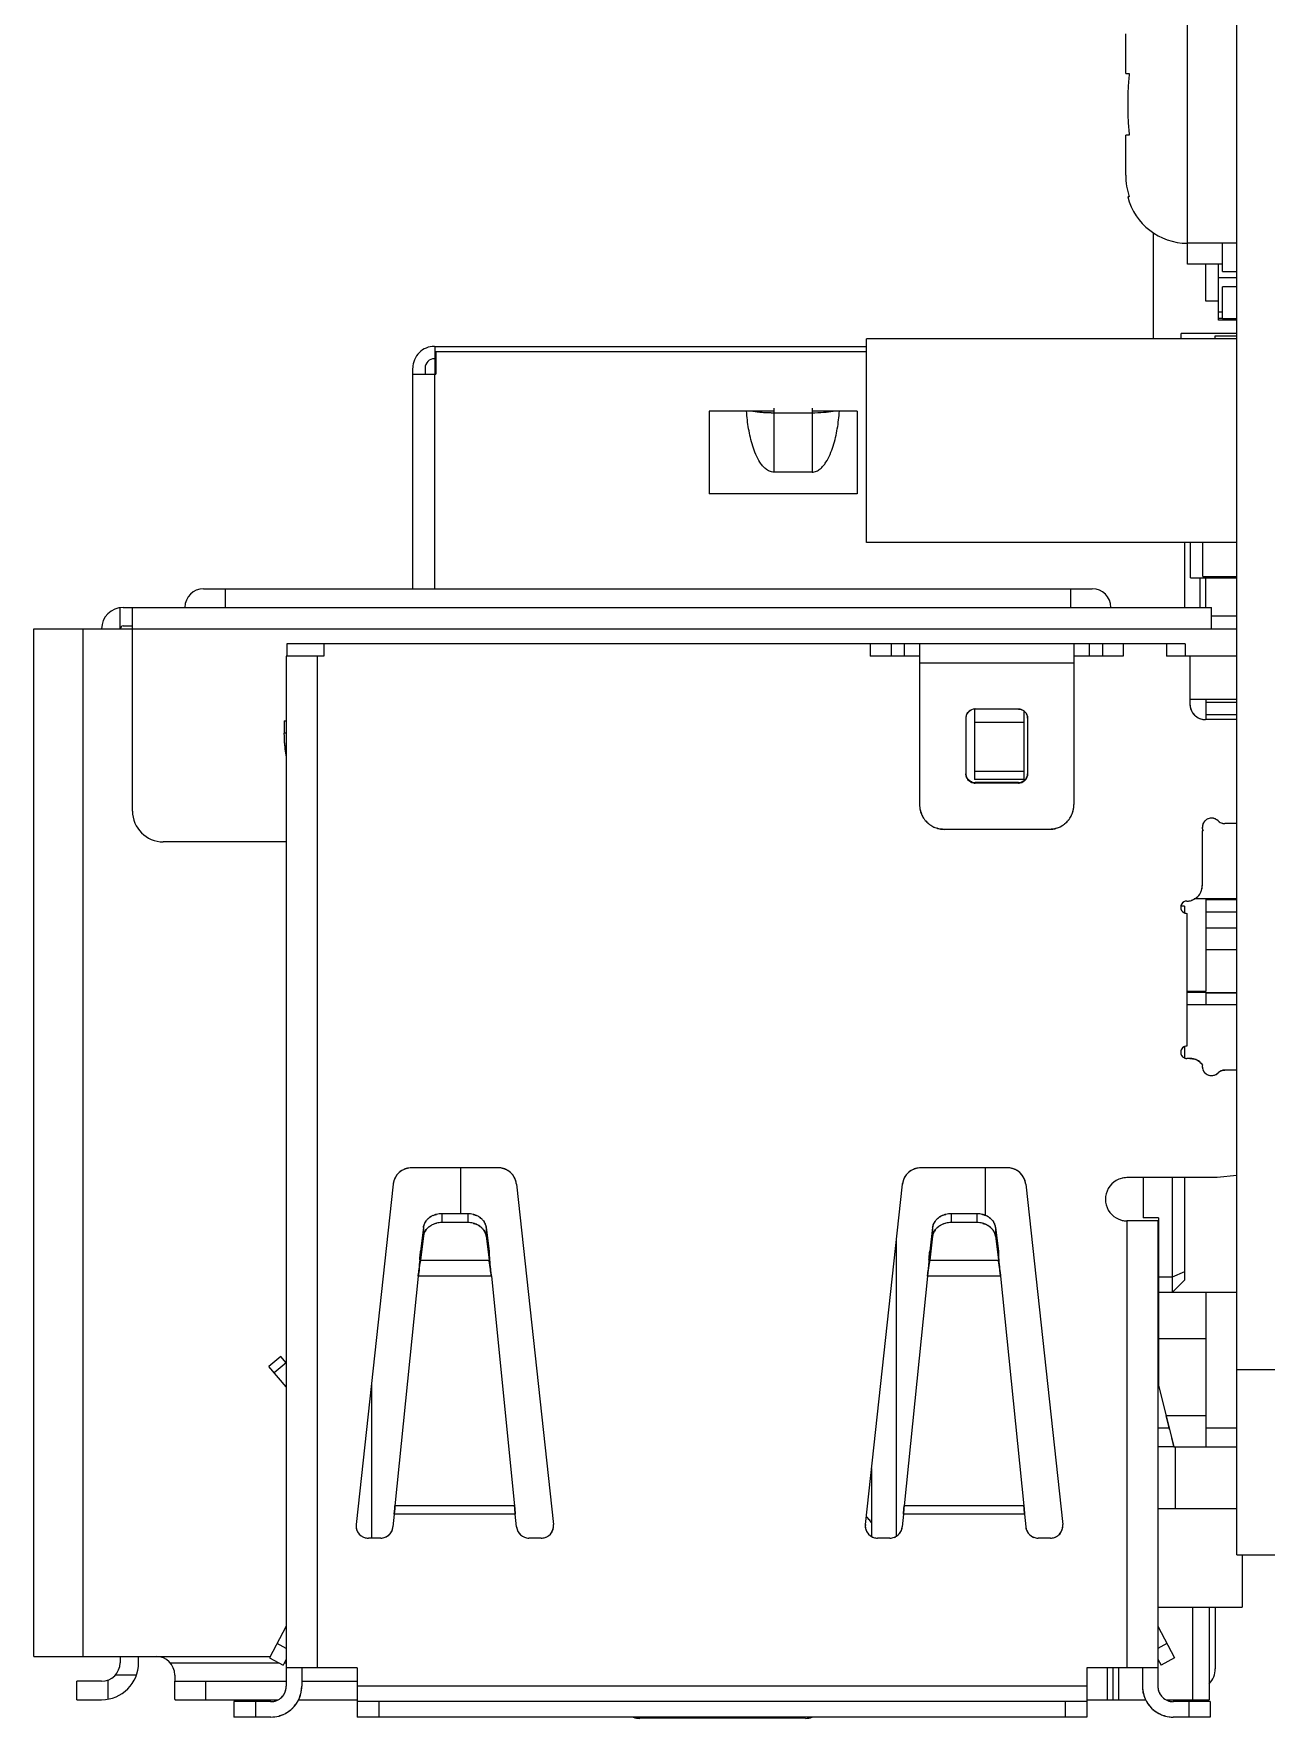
# Model space of a CAD drawing. Header units: millimetres. Extents: x 15 to 418, y 12 to 300.
# Drawn here: x 218.01 to 237.98, y 124.82 to 152.12 of the extents above; entities that cross this region are included whole.
import ezdxf

# ---------------------------------------------------------------- set-up
doc = ezdxf.new("R2010")
doc.units = ezdxf.units.MM
doc.header["$LTSCALE"] = 23.1
doc.layers.get('0').update_dxf_attribs({"linetype": 'CONTINUOUS'})

msp = doc.modelspace()

# ---------------------------------------------------------------- linework, layer by layer
at = {"color": 7, "linetype": 'Continuous'}
for p, q in [((237.5, 127.47), (237.5, 212.47)), ((236.7, 148.382), (236.7, 155.52)), ((235.7, 151.47), (235.7, 152.115)), ((235.7, 151.47), (235.757, 151.47)), ((235.757, 150.47), (235.7, 150.47)), ((235.7, 149.824), (235.7, 150.47)), ((235.757, 149.47), (235.732, 149.47)), ((236.15, 147.17), (236.15, 148.887)), ((237.5, 148.72), (236.7, 148.72)), ((237.27, 148.261), (237.27, 148.72)), ((237.27, 148.382), (236.7, 148.382)), ((237, 147.781), (237, 148.382)), ((237.2, 147.475), (237.2, 148.382)), ((237.27, 148.261), (237.5, 148.261)), ((237.2, 148.163), (237.5, 148.163)), ((237.5, 148.012), (237.27, 148.012)), ((237.27, 147.499), (237.27, 148.012)), ((237.2, 147.781), (237, 147.781)), ((237.27, 147.603), (237.2, 147.603)), ((237.27, 147.5), (237.2, 147.5)), ((237.5, 147.475), (237.2, 147.475)), ((237.27, 147.499), (237.5, 147.499)), ((237.5, 147.17), (231.5, 147.17)), ((231.5, 143.87), (231.5, 147.17)), ((237.5, 147.259), (236.6, 147.259)), ((236.6, 147.17), (236.6, 147.259)), ((237.15, 147.222), (237.5, 147.222)), ((237.15, 147.17), (237.15, 147.222)), ((237.5, 143.87), (231.5, 143.87)), ((236.75, 143.3), (236.75, 143.87)), ((236.95, 143.318), (236.95, 143.87)), ((236.95, 143.318), (237.5, 143.318)), ((236.75, 143.3), (237.5, 143.3)), ((237, 142.82), (237, 143.3)), ((237.088, 142.68), (237.5, 142.68)), ((236.66, 142.229), (222.11, 142.229)), ((222.11, 142.229), (222.11, 142.029)), ((222.71, 142.229), (222.71, 142.029)), ((231.562, 142.229), (231.562, 142.029)), ((231.9, 142.229), (231.9, 142.029)), ((232.11, 142.229), (232.11, 142.029)), ((232.36, 142.229), (232.36, 139.623)), ((234.86, 142.229), (234.86, 139.623)), ((235.11, 142.229), (235.11, 142.029)), ((235.321, 142.229), (235.321, 142.029)), ((235.658, 142.229), (235.658, 142.029)), ((236.36, 142.229), (236.36, 142.029)), ((236.66, 142.229), (236.66, 142.029)), ((222.71, 142.029), (222.1, 142.029)), ((222.1, 142.029), (222.1, 125.339)), ((222.6, 142.029), (222.6, 125.639)), ((232.36, 142.029), (231.562, 142.029)), ((235.658, 142.029), (234.86, 142.029)), ((237.5, 142.029), (236.36, 142.029)), ((236.74, 142.029), (236.74, 141.252)), ((234.86, 141.918), (232.36, 141.918)), ((233.25, 141.172), (233.25, 140.03)), ((233.96, 141.172), (233.26, 141.172)), ((234.05, 141.139), (234.05, 140.03)), ((237.5, 141.329), (236.74, 141.329)), ((237, 141.329), (237, 141.002)), ((237.5, 141.279), (237, 141.279)), ((222.064, 140.979), (222.1, 140.979)), ((222.064, 140.979), (222.064, 140.779)), ((233.11, 141.022), (233.11, 140.123)), ((233.25, 140.962), (234.05, 140.962)), ((234.11, 141.022), (234.11, 140.123)), ((237.5, 141.002), (236.99, 141.002)), ((237.5, 141.079), (237, 141.079)), ((222.1, 140.779), (222.064, 140.779)), ((234.05, 140.16), (233.25, 140.16)), ((234.05, 140.03), (233.25, 140.03)), ((233.96, 139.98), (233.26, 139.98)), ((233.26, 139.98), (233.26, 139.973)), ((233.96, 139.973), (233.26, 139.973)), ((233.96, 139.98), (233.96, 139.973)), ((234.46, 139.223), (232.76, 139.223)), ((237.5, 139.315), (237.303, 139.315)), ((236.952, 139.197), (236.94, 139.197)), ((236.94, 139.197), (236.94, 138.31)), ((236.65, 137.979), (236.594, 137.979)), ((236.65, 137.979), (236.65, 137.869)), ((236.69, 137.86), (236.69, 135.71)), ((237.5, 138.095), (236.811, 138.095)), ((237, 138.095), (237, 136.595)), ((237.5, 138.079), (237, 138.079)), ((237.5, 137.879), (237, 137.879)), ((237, 136.595), (236.69, 136.595)), ((237, 136.579), (236.69, 136.579)), ((237, 136.579), (237, 136.379)), ((237.5, 136.575), (237, 136.575)), ((237.5, 136.57), (237, 136.57)), ((237.5, 136.379), (236.69, 136.379)), ((236.65, 135.701), (236.65, 135.519)), ((236.74, 135.51), (236.69, 135.51)), ((237.5, 135.322), (237.304, 135.322)), ((225.532, 133.739), (224.129, 133.739)), ((224.92, 133.739), (224.92, 132.994)), ((233.782, 133.739), (232.379, 133.739)), ((233.42, 133.739), (233.42, 132.967)), ((237.18, 133.579), (235.72, 133.579)), ((235.98, 133.579), (235.98, 132.929)), ((236.45, 133.579), (236.45, 131.719)), ((236.65, 133.579), (236.65, 131.919)), ((237.5, 133.615), (237.18, 133.579)), ((223.83, 133.471), (223.231, 127.96)), ((225.83, 133.471), (226.429, 127.96)), ((232.08, 133.471), (231.481, 127.96)), ((234.08, 133.471), (234.679, 127.96)), ((225.04, 132.994), (224.62, 132.994)), ((224.62, 132.994), (224.62, 132.851)), ((225.04, 132.994), (225.04, 132.851)), ((233.29, 132.994), (232.87, 132.994)), ((232.87, 132.994), (232.87, 132.851)), ((233.29, 132.994), (233.29, 132.851)), ((224.322, 132.773), (224.275, 132.387)), ((224.322, 132.773), (224.322, 132.63)), ((225.04, 132.851), (224.62, 132.851)), ((225.339, 132.773), (225.386, 132.387)), ((225.339, 132.773), (225.339, 132.63)), ((232.572, 132.773), (232.525, 132.387)), ((232.572, 132.773), (232.572, 132.63)), ((233.29, 132.851), (232.87, 132.851)), ((233.589, 132.773), (233.636, 132.387)), ((233.589, 132.773), (233.589, 132.63)), ((236.22, 132.879), (235.72, 132.879)), ((235.72, 132.879), (235.72, 125.639)), ((236.23, 132.929), (235.98, 132.929)), ((236.22, 132.879), (236.22, 125.339)), ((236.23, 132.929), (236.23, 130.219)), ((224.322, 132.63), (224.275, 132.244)), ((225.339, 132.63), (225.386, 132.244)), ((231.98, 132.549), (231.98, 127.769)), ((232.572, 132.63), (232.525, 132.244)), ((233.589, 132.63), (233.636, 132.244)), ((224.262, 132.249), (224.262, 132.245)), ((224.275, 132.387), (224.275, 132.244)), ((224.275, 132.244), (225.386, 132.244)), ((225.386, 132.387), (225.386, 132.244)), ((225.398, 132.249), (225.398, 132.245)), ((232.512, 132.249), (232.512, 132.245)), ((232.525, 132.387), (232.525, 132.244)), ((232.525, 132.244), (233.636, 132.244)), ((233.636, 132.387), (233.636, 132.244)), ((233.648, 132.249), (233.648, 132.245)), ((224.237, 131.982), (223.861, 128.259)), ((224.246, 132.043), (224.237, 131.982)), ((225.423, 131.982), (224.237, 131.982)), ((224.246, 132.043), (224.25, 132.074)), ((225.411, 132.073), (225.415, 132.043)), ((225.423, 131.982), (225.415, 132.043)), ((225.423, 131.982), (225.799, 128.259)), ((232.487, 131.982), (232.111, 128.259)), ((232.496, 132.043), (232.487, 131.982)), ((233.673, 131.982), (232.487, 131.982)), ((232.496, 132.043), (232.5, 132.074)), ((233.661, 132.073), (233.665, 132.043)), ((233.673, 131.982), (233.665, 132.043)), ((233.673, 131.982), (234.049, 128.259)), ((236.45, 131.969), (236.23, 131.969)), ((236.65, 132.051), (236.45, 131.969)), ((236.65, 131.919), (236.45, 131.719)), ((237.5, 131.719), (236.23, 131.719)), ((237, 131.719), (237, 129.219)), ((237, 130.969), (236.23, 130.969)), ((222.011, 130.682), (221.82, 130.521)), ((222.1, 130.187), (221.82, 130.521)), ((222.096, 130.58), (221.905, 130.419)), ((222.096, 130.58), (222.011, 130.682)), ((223.48, 130.249), (223.48, 127.739)), ((236.23, 130.219), (236.48, 129.219)), ((237.5, 130.47), (239.1, 130.47)), ((237, 129.719), (236.355, 129.719)), ((236.466, 129.274), (236.444, 129.362)), ((236.48, 129.219), (237, 129.219)), ((231.58, 128.869), (231.58, 127.769)), ((223.85, 128.129), (223.829, 127.919)), ((223.85, 128.129), (223.857, 128.216)), ((223.857, 128.216), (223.85, 128.129)), ((225.81, 128.129), (223.85, 128.129)), ((223.857, 128.216), (223.861, 128.259)), ((223.861, 128.259), (223.857, 128.216)), ((225.799, 128.259), (223.861, 128.259)), ((225.799, 128.259), (225.803, 128.216)), ((225.803, 128.216), (225.799, 128.259)), ((225.803, 128.216), (225.81, 128.129)), ((225.81, 128.129), (225.803, 128.216)), ((225.831, 127.919), (225.81, 128.129)), ((232.1, 128.129), (232.079, 127.919)), ((232.1, 128.129), (232.107, 128.216)), ((232.107, 128.216), (232.1, 128.129)), ((234.06, 128.129), (232.1, 128.129)), ((232.107, 128.216), (232.111, 128.259)), ((232.111, 128.259), (232.107, 128.216)), ((234.049, 128.259), (232.111, 128.259)), ((234.049, 128.259), (234.053, 128.216)), ((234.053, 128.216), (234.049, 128.259)), ((234.053, 128.216), (234.06, 128.129)), ((234.06, 128.129), (234.053, 128.216)), ((234.06, 128.129), (234.081, 127.919)), ((223.63, 127.739), (223.43, 127.739)), ((226.23, 127.739), (226.03, 127.739)), ((231.88, 127.739), (231.68, 127.739)), ((234.48, 127.739), (234.28, 127.739)), ((237.5, 127.47), (239.1, 127.47)), ((222.1, 126.309), (221.828, 125.797)), ((236.22, 126.309), (236.492, 125.797)), ((222.1, 125.952), (221.952, 126.031)), ((236.368, 126.031), (236.22, 125.952)), ((221.828, 125.797), (222.049, 125.68)), ((222.1, 125.777), (222.049, 125.68)), ((223.25, 125.639), (222.1, 125.639)), ((222.35, 125.639), (222.35, 125.339)), ((223.25, 125.639), (223.25, 124.839)), ((236.22, 125.639), (235.07, 125.639)), ((235.07, 125.639), (235.07, 124.839)), ((235.97, 125.639), (235.97, 125.339)), ((236.22, 125.777), (236.272, 125.68)), ((236.492, 125.797), (236.272, 125.68)), ((235.07, 125.339), (223.25, 125.339)), ((221.85, 125.089), (221.25, 125.089)), ((221.25, 125.089), (221.25, 124.839)), ((221.6, 125.089), (221.6, 124.839)), ((235.07, 125.089), (223.25, 125.089)), ((223.6, 125.089), (223.6, 124.839)), ((234.72, 125.089), (234.72, 124.839)), ((237.07, 125.089), (236.47, 125.089)), ((236.72, 125.089), (236.72, 124.839)), ((237.07, 125.089), (237.07, 124.839)), ((221.85, 124.839), (221.25, 124.839)), ((235.07, 124.839), (223.25, 124.839)), ((230.51, 124.819), (227.83, 124.819)), ((237.07, 124.839), (236.47, 124.839))]:
    msp.add_line(p, q, dxfattribs=at)
at = {"color": 6, "linetype": 'Continuous'}
for p, q in [((224.5, 147.048), (231.5, 147.048)), ((224.509, 147.048), (224.509, 146.6)), ((231.5, 146.96), (224.522, 146.96)), ((224.522, 146.96), (224.522, 146.6)), ((224.15, 143.12), (224.15, 146.698)), ((224.15, 146.6), (224.522, 146.6)), ((224.35, 146.698), (224.35, 146.6)), ((224.509, 146.848), (224.5, 146.848)), ((224.5, 146.6), (224.5, 143.12)), ((224.522, 146.698), (224.509, 146.698)), ((229.999, 146.048), (229.999, 145.01)), ((230.619, 146.048), (230.619, 145.01)), ((229.999, 146), (228.95, 146)), ((228.95, 146), (228.95, 144.66)), ((229.999, 145.974), (230.619, 145.974)), ((231.35, 146), (230.619, 146)), ((231.35, 146), (231.35, 144.66)), ((230.619, 145.01), (229.999, 145.01)), ((231.35, 144.66), (228.95, 144.66)), ((236.65, 143.87), (236.65, 142.82)), ((220.758, 143.12), (235.158, 143.12)), ((221.108, 143.12), (221.108, 142.82)), ((234.808, 142.82), (234.808, 143.12)), ((236.9, 143.3), (236.9, 142.82)), ((219.408, 142.47), (219.408, 142.816)), ((219.458, 142.82), (237.088, 142.82)), ((219.608, 139.52), (219.608, 142.82)), ((237.088, 142.47), (237.088, 142.82)), ((219.458, 142.52), (219.608, 142.52)), ((218.008, 142.47), (237.5, 142.47)), ((218.008, 125.82), (218.008, 142.47)), ((218.808, 125.82), (218.808, 142.47)), ((222.1, 139.02), (220.108, 139.02)), ((237.5, 137.62), (237, 137.62)), ((237.5, 137.27), (237, 137.27)), ((236.405, 129.52), (236.22, 129.52)), ((237.5, 129.52), (237, 129.52)), ((236.48, 129.22), (236.22, 129.22)), ((236.5, 129.22), (236.5, 128.22)), ((237, 129.22), (237.5, 129.22)), ((236.22, 128.22), (237.5, 128.22)), ((237.588, 127.47), (237.588, 126.62)), ((236.22, 126.62), (237.588, 126.62)), ((236.785, 125.12), (236.785, 126.62)), ((237.05, 126.62), (237.05, 125.12)), ((237.15, 126.62), (237.15, 125.62)), ((218.008, 125.82), (221.84, 125.82)), ((219.408, 125.82), (219.408, 125.72)), ((219.708, 125.72), (219.708, 125.82)), ((220.217, 125.72), (221.973, 125.72)), ((222.07, 125.72), (222.1, 125.72)), ((235.399, 125.639), (235.399, 125.12)), ((235.497, 125.12), (235.497, 125.639)), ((235.583, 125.639), (235.583, 125.12)), ((219.108, 125.42), (218.708, 125.42)), ((218.708, 125.12), (218.708, 125.42)), ((219.208, 125.437), (219.208, 125.128)), ((219.674, 125.52), (219.332, 125.52)), ((220.293, 125.52), (220.293, 125.437)), ((220.293, 125.128), (220.293, 125.42)), ((220.303, 125.42), (222.1, 125.42)), ((220.793, 125.42), (220.793, 125.12)), ((222.35, 125.42), (223.25, 125.42)), ((218.708, 125.12), (219.108, 125.12)), ((220.303, 125.12), (221.965, 125.12)), ((222.296, 125.12), (223.25, 125.12)), ((235.07, 125.12), (236.024, 125.12)), ((236.356, 125.12), (237.05, 125.12))]:
    msp.add_line(p, q, dxfattribs=at)
at = {"color": 7, "linetype": 'Continuous'}
for centre, radius, start, end in [((236.7, 149.72), 1, 194.4775, 270), ((233.26, 141.023), 0.149, 135.0124, 137.4343), ((233.261, 141.02), 0.152, 93.9509, 112.2241), ((233.26, 141.023), 0.15, 90.0671, 93.9444), ((233.26, 141.024), 0.148, 89.997, 93.916), ((233.96, 141.022), 0.15, 47.4721, 67.6742), ((233.961, 141.023), 0.149, 45.0473, 47.4691), ((236.992, 141.252), 0.252, 180.079, 197.6643), ((236.99, 141.252), 0.25, 179.993, 270.007), ((236.989, 141.252), 0.249, 197.7311, 205.1114), ((236.991, 141.252), 0.25, 205.1095, 211.0719), ((233.262, 141.022), 0.152, 157.7905, 177.3123), ((233.258, 141.022), 0.148, 177.3451, 179.9667), ((233.257, 141.022), 0.147, 177.3732, 180.007), ((233.961, 141.022), 0.149, 0.0639, 2.674), ((233.963, 141.022), 0.147, 359.993, 2.6268), ((236.99, 141.252), 0.249, 211.0723, 215.9222), ((236.991, 141.252), 0.251, 215.9437, 234.0568), ((236.99, 141.252), 0.25, 234.0806, 240.0582), ((236.99, 141.252), 0.25, 240.0571, 244.8913), ((236.99, 141.251), 0.249, 244.8891, 252.2634), ((236.99, 141.254), 0.252, 252.3228, 269.9344), ((224.08, 140.779), 2.017, 179.9996, 190.5557), ((224.078, 140.778), 2.015, 179.9951, 189.6092), ((224.08, 140.779), 2.016, 189.6074, 190.5465), ((233.26, 140.129), 0.149, 222.5652, 224.9876), ((233.26, 140.122), 0.149, 225.0473, 227.4696), ((233.961, 140.129), 0.149, 312.5304, 314.9527), ((233.961, 140.122), 0.149, 312.7276, 317.4348), ((232.762, 139.623), 0.402, 180.0442, 193.5518), ((232.754, 139.622), 0.394, 179.8823, 192.3161), ((232.758, 139.623), 0.398, 192.2969, 196.656), ((232.761, 139.623), 0.401, 193.5509, 194.7737), ((232.759, 139.623), 0.399, 194.7732, 196.5671), ((232.76, 139.624), 0.4, 196.6616, 202.1846), ((232.758, 139.622), 0.397, 196.572, 202.1362), ((234.46, 139.624), 0.4, 337.7985, 343.3288), ((234.463, 139.622), 0.397, 337.847, 343.4169), ((234.461, 139.623), 0.399, 343.4218, 345.2278), ((234.463, 139.623), 0.397, 343.3347, 347.6677), ((234.459, 139.623), 0.401, 345.2273, 346.4491), ((234.458, 139.623), 0.402, 346.4482, 359.9558), ((234.466, 139.622), 0.395, 347.6503, 0.1111), ((232.762, 139.625), 0.403, 202.1952, 213.3284), ((232.759, 139.623), 0.399, 202.1361, 204.4546), ((232.76, 139.623), 0.4, 204.4545, 206.4496), ((232.76, 139.623), 0.4, 206.4499, 210.6796), ((232.76, 139.623), 0.399, 210.6802, 213.3502), ((232.762, 139.624), 0.402, 213.3417, 219.6536), ((232.759, 139.622), 0.399, 213.3563, 219.7179), ((232.761, 139.624), 0.401, 219.7193, 223.3004), ((232.759, 139.622), 0.398, 219.671, 230.3493), ((232.762, 139.625), 0.402, 223.2999, 226.4755), ((232.761, 139.624), 0.402, 226.4749, 230.3001), ((232.761, 139.625), 0.402, 230.366, 236.6692), ((232.759, 139.622), 0.399, 230.3017, 236.6548), ((232.762, 139.626), 0.403, 236.6827, 247.8129), ((232.76, 139.623), 0.4, 236.6609, 239.457), ((232.76, 139.623), 0.4, 239.4568, 247.87), ((232.761, 139.624), 0.401, 247.823, 253.3481), ((232.759, 139.621), 0.398, 247.8715, 253.4361), ((232.76, 139.623), 0.4, 253.4409, 255.2434), ((232.76, 139.626), 0.402, 255.2447, 258.5672), ((232.76, 139.625), 0.402, 258.5568, 269.9661), ((234.46, 139.625), 0.401, 270.0311, 280.8595), ((234.46, 139.626), 0.403, 280.8475, 284.7161), ((234.461, 139.623), 0.4, 284.7179, 286.548), ((234.46, 139.624), 0.401, 286.6424, 292.1601), ((234.461, 139.621), 0.398, 286.5529, 292.1117), ((234.459, 139.626), 0.403, 292.1702, 303.2958), ((234.46, 139.623), 0.4, 292.1132, 296.5525), ((234.46, 139.624), 0.401, 296.552, 300.5101), ((234.46, 139.623), 0.4, 300.5099, 303.318), ((234.459, 139.625), 0.402, 303.3094, 309.6191), ((234.461, 139.622), 0.399, 303.3241, 309.6834), ((234.462, 139.622), 0.398, 309.636, 320.3144), ((234.459, 139.624), 0.402, 309.6852, 313.5122), ((234.459, 139.625), 0.402, 313.5116, 316.6855), ((234.459, 139.624), 0.401, 316.685, 320.2659), ((234.459, 139.624), 0.402, 320.3315, 326.637), ((234.461, 139.622), 0.399, 320.2672, 326.6225), ((234.458, 139.625), 0.403, 326.6501, 337.7879), ((234.461, 139.623), 0.399, 326.6287, 329.3044), ((234.46, 139.623), 0.4, 329.3049, 335.3309), ((234.461, 139.623), 0.399, 335.3307, 337.8471), ((237.09, 139.255), 0.149, 171.2277, 180.7275), ((237.091, 139.255), 0.151, 180.7869, 190.5342), ((237.09, 139.255), 0.15, 44.3941, 202.8533), ((237.091, 139.255), 0.151, 166.2941, 171.2336), ((237.092, 139.255), 0.151, 190.504, 202.7353), ((237.09, 139.255), 0.15, 157.8323, 166.2979), ((237.091, 139.255), 0.151, 146.7388, 157.7842), ((237.091, 139.255), 0.151, 138.067, 146.7476), ((237.089, 139.256), 0.149, 135.0085, 138.0539), ((237.091, 139.253), 0.152, 99.6773, 112.0176), ((237.091, 139.253), 0.153, 90.4505, 99.711), ((237.09, 139.254), 0.151, 81.9256, 90.0328), ((237.09, 139.254), 0.152, 74.8025, 81.9376), ((237.09, 139.254), 0.151, 65.0653, 74.7858), ((237.09, 139.255), 0.15, 59.4361, 65.0664), ((237.092, 139.257), 0.147, 44.6103, 51.685), ((237.303, 139.463), 0.147, 224.0804, 228.6726), ((237.304, 139.465), 0.15, 224.3941, 270.0329), ((237.304, 139.465), 0.149, 228.6678, 231.6892), ((237.305, 139.465), 0.15, 231.6905, 262.2646), ((237.304, 139.464), 0.149, 262.2543, 269.4574), ((236.69, 138.31), 0.25, 269.993, 0.007), ((236.69, 138.311), 0.251, 305.9432, 324.0563), ((236.691, 138.31), 0.249, 324.0778, 328.9277), ((236.69, 138.31), 0.25, 328.9281, 334.8905), ((236.691, 138.31), 0.249, 334.8886, 342.2689), ((236.688, 138.311), 0.252, 342.3357, 359.921), ((236.69, 137.96), 0.1, 89.9989, 270.0011), ((236.691, 137.96), 0.101, 163.7421, 179.9699), ((236.691, 137.96), 0.1, 188.5553, 202.65), ((236.69, 137.96), 0.0995, 157.3713, 163.7275), ((236.69, 137.96), 0.0993, 202.7072, 207.4415), ((236.691, 137.961), 0.101, 207.4762, 225.2039), ((236.69, 137.96), 0.0997, 128.4668, 134.7864), ((236.69, 137.96), 0.1, 111.9285, 128.4562), ((236.69, 138.312), 0.252, 270.0656, 287.6772), ((236.69, 138.31), 0.249, 287.7366, 295.1109), ((236.69, 138.311), 0.25, 295.1086, 299.9429), ((236.69, 138.31), 0.25, 299.9418, 305.9194), ((236.69, 135.61), 0.1, 89.9989, 270.0011), ((236.69, 135.61), 0.0997, 128.4668, 134.7864), ((236.69, 135.61), 0.1, 111.9285, 128.4562), ((236.691, 135.61), 0.101, 163.7421, 179.9699), ((236.691, 135.61), 0.1, 188.5553, 202.65), ((236.69, 135.61), 0.0995, 157.3713, 163.7275), ((236.69, 135.61), 0.0993, 202.7072, 207.4415), ((236.691, 135.611), 0.101, 207.4762, 225.2039), ((236.74, 135.26), 0.25, 36.0122, 90.0186), ((236.74, 135.26), 0.25, 63.0371, 72.1714), ((236.74, 135.259), 0.251, 38.5473, 63.0355), ((236.745, 135.264), 0.244, 35.9189, 38.4954), ((237.09, 135.382), 0.15, 170.1972, 315.2439), ((237.084, 135.382), 0.144, 169.8081, 176.3434), ((237.088, 135.381), 0.148, 176.3517, 189.6048), ((237.089, 135.382), 0.148, 189.645, 197.7928), ((237.091, 135.382), 0.151, 201.984, 209.8525), ((237.091, 135.383), 0.151, 209.8762, 219.8203), ((237.09, 135.382), 0.15, 219.8112, 230.0108), ((237.089, 135.38), 0.148, 230.0425, 231.7355), ((237.09, 135.381), 0.149, 242.4011, 250.3474), ((237.09, 135.381), 0.149, 269.9003, 284.9708), ((237.09, 135.381), 0.149, 284.9822, 315.43), ((237.304, 135.172), 0.15, 89.9667, 135.9396), ((237.306, 135.169), 0.153, 120.5907, 135.5754), ((237.305, 135.171), 0.151, 116.0208, 120.5501), ((237.305, 135.171), 0.151, 105.1376, 116.0212), ((224.129, 133.439), 0.3, 89.9951, 173.8015), ((224.13, 133.438), 0.302, 157.2983, 173.7445), ((224.128, 133.439), 0.299, 150.3801, 157.2514), ((224.129, 133.438), 0.301, 145.8282, 150.3818), ((224.128, 133.439), 0.299, 140.3431, 145.829), ((224.129, 133.438), 0.301, 123.4729, 140.3241), ((224.128, 133.439), 0.299, 119.006, 123.4557), ((224.129, 133.438), 0.3, 113.4155, 119.0055), ((224.128, 133.439), 0.299, 106.5408, 113.4169), ((224.129, 133.436), 0.302, 90.0625, 106.4881), ((225.531, 133.437), 0.302, 73.5017, 89.948), ((225.532, 133.439), 0.3, 6.1985, 90.0049), ((225.532, 133.439), 0.299, 66.5835, 73.4549), ((225.532, 133.438), 0.301, 62.0317, 66.5852), ((225.532, 133.439), 0.299, 56.5466, 62.0325), ((225.531, 133.438), 0.301, 39.6763, 56.5276), ((225.532, 133.439), 0.299, 35.2094, 39.6591), ((225.531, 133.438), 0.3, 29.6189, 35.209), ((225.533, 133.439), 0.299, 22.7443, 29.6204), ((225.53, 133.438), 0.302, 6.266, 22.6915), ((232.379, 133.439), 0.3, 89.9951, 173.8015), ((232.38, 133.438), 0.302, 157.2983, 173.7445), ((232.378, 133.439), 0.299, 150.3801, 157.2514), ((232.379, 133.438), 0.301, 145.8282, 150.3818), ((232.378, 133.439), 0.299, 140.3431, 145.829), ((232.379, 133.438), 0.301, 123.4729, 140.3241), ((232.378, 133.439), 0.299, 119.006, 123.4557), ((232.379, 133.438), 0.3, 113.4155, 119.0055), ((232.378, 133.439), 0.299, 106.5408, 113.4169), ((232.379, 133.436), 0.302, 90.0625, 106.4881), ((233.781, 133.437), 0.302, 73.5017, 89.948), ((233.782, 133.439), 0.3, 6.1985, 90.0049), ((233.782, 133.439), 0.299, 66.5835, 73.4549), ((233.782, 133.438), 0.301, 62.0317, 66.5852), ((233.782, 133.439), 0.299, 56.5466, 62.0325), ((233.781, 133.438), 0.301, 39.6763, 56.5276), ((233.782, 133.439), 0.299, 35.2094, 39.6591), ((233.781, 133.438), 0.3, 29.6189, 35.209), ((233.783, 133.439), 0.299, 22.7443, 29.6204), ((233.78, 133.438), 0.302, 6.266, 22.6915), ((235.72, 133.229), 0.35, 89.999, 270.001), ((235.721, 133.226), 0.353, 90.0635, 107.5911), ((224.606, 132.675), 0.317, 114.5469, 118.6544), ((224.62, 132.631), 0.363, 89.9929, 103.7939), ((224.62, 132.631), 0.363, 89.9804, 103.8008), ((225.04, 132.631), 0.363, 76.2112, 90.0195), ((225.046, 132.656), 0.338, 66.3536, 76.2115), ((225.054, 132.673), 0.319, 61.3725, 66.3466), ((232.856, 132.675), 0.317, 114.5469, 118.6544), ((232.87, 132.631), 0.363, 89.9929, 103.7939), ((232.87, 132.631), 0.363, 89.9804, 103.8008), ((233.29, 132.631), 0.363, 76.2112, 90.0195), ((233.296, 132.656), 0.338, 66.3536, 76.2115), ((233.304, 132.673), 0.319, 61.3725, 66.3466), ((224.564, 132.584), 0.249, 139.6358, 141.7936), ((224.569, 132.723), 0.256, 134.9091, 140.6703), ((224.57, 132.579), 0.257, 134.8944, 139.622), ((224.606, 132.53), 0.319, 113.6534, 118.6275), ((224.614, 132.512), 0.338, 103.7885, 113.6464), ((224.62, 132.488), 0.363, 89.9805, 103.7888), ((225.04, 132.488), 0.363, 76.2061, 90.0071), ((225.04, 132.488), 0.363, 76.1992, 90.0196), ((225.055, 132.531), 0.317, 61.3456, 65.4531), ((225.091, 132.723), 0.257, 40.378, 45.1056), ((225.092, 132.58), 0.256, 39.3326, 45.0909), ((225.098, 132.585), 0.248, 38.2039, 39.3043), ((232.814, 132.584), 0.249, 139.6358, 141.7936), ((232.819, 132.723), 0.256, 134.9091, 140.6703), ((232.82, 132.579), 0.257, 134.8944, 139.622), ((232.856, 132.53), 0.319, 113.6534, 118.6275), ((232.864, 132.512), 0.338, 103.7885, 113.6464), ((232.87, 132.488), 0.363, 89.9805, 103.7888), ((233.29, 132.488), 0.363, 76.2061, 90.0071), ((233.29, 132.488), 0.363, 76.1992, 90.0196), ((233.305, 132.531), 0.317, 61.3456, 65.4531), ((233.341, 132.723), 0.257, 40.378, 45.1056), ((233.342, 132.58), 0.256, 39.3326, 45.0909), ((233.348, 132.585), 0.248, 38.2039, 39.3043), ((235.72, 133.23), 0.352, 252.3916, 269.9552), ((262.007, 129.117), 37.875, 175.2622, 175.4902), ((253.934, 129.77), 29.775, 175.2315, 175.5207), ((234.88, 131.372), 10.654, 174.5304, 175.2791), ((226.951, 131.802), 2.712, 170.6275, 170.8432), ((226.938, 131.804), 2.7, 170.634, 170.8507), ((214.908, 131.383), 10.526, 4.7173, 5.4738), ((222.576, 131.78), 2.848, 8.9965, 9.3678), ((222.585, 131.782), 2.839, 8.9886, 9.3612), ((187.964, 129.142), 37.563, 4.5096, 4.7386), ((270.257, 129.117), 37.875, 175.2622, 175.4902), ((262.184, 129.77), 29.775, 175.2315, 175.5207), ((243.13, 131.372), 10.654, 174.5304, 175.2791), ((235.201, 131.802), 2.712, 170.6275, 170.8432), ((235.188, 131.804), 2.7, 170.634, 170.8507), ((223.158, 131.383), 10.526, 4.7173, 5.4738), ((230.826, 131.78), 2.848, 8.9965, 9.3678), ((230.835, 131.782), 2.839, 8.9886, 9.3612), ((196.214, 129.142), 37.563, 4.5096, 4.7386), ((195.451, 135.925), 29.055, 352.2012, 352.3221), ((254.205, 135.924), 29.051, 187.6779, 187.7988), ((203.701, 135.925), 29.055, 352.2012, 352.3221), ((262.455, 135.924), 29.051, 187.6779, 187.7988), ((231.167, 127.705), 0.503, 34.6688, 49.2063), ((231.169, 127.707), 0.5, 39.7346, 49.2311), ((231.164, 127.703), 0.506, 37.6679, 39.7468), ((223.432, 127.939), 0.202, 173.8949, 192.6277), ((223.43, 127.938), 0.2, 173.7865, 270.0101), ((223.429, 127.938), 0.199, 192.7112, 200.5947), ((223.431, 127.939), 0.2, 200.5922, 206.8791), ((223.43, 127.938), 0.199, 206.8794, 212.1831), ((223.431, 127.939), 0.201, 212.2096, 231.5875), ((223.43, 127.938), 0.2, 231.6169, 238.137), ((223.43, 127.939), 0.2, 238.1355, 243.2054), ((223.43, 127.938), 0.199, 243.2025, 251.0785), ((223.43, 127.94), 0.202, 251.1527, 269.9184), ((223.63, 127.938), 0.2, 269.9835, 354.3338), ((223.631, 127.938), 0.199, 311.3106, 314.6334), ((223.63, 127.938), 0.2, 333.6884, 341.8297), ((223.629, 127.939), 0.201, 341.8074, 354.2498), ((226.031, 127.939), 0.2, 185.3571, 192.0267), ((226.03, 127.938), 0.2, 185.6704, 270.0165), ((226.033, 127.939), 0.202, 192.0168, 200.2969), ((226.03, 127.938), 0.199, 200.294, 206.1587), ((226.03, 127.939), 0.2, 206.2245, 223.4402), ((226.03, 127.938), 0.199, 224.7383, 227.7257), ((226.03, 127.939), 0.2, 234.8277, 249.1771), ((226.23, 127.938), 0.2, 269.9907, 6.2128), ((226.23, 127.941), 0.202, 270.0983, 288.8312), ((226.23, 127.938), 0.199, 288.9146, 296.7981), ((226.23, 127.939), 0.2, 296.7956, 303.0528), ((226.23, 127.938), 0.199, 303.0529, 308.3865), ((226.23, 127.939), 0.201, 308.4131, 327.7909), ((226.231, 127.938), 0.2, 327.8204, 334.3632), ((226.23, 127.939), 0.2, 334.3617, 339.4088), ((226.231, 127.938), 0.199, 339.4059, 347.2819), ((226.228, 127.939), 0.202, 347.3562, 6.1218), ((231.682, 127.939), 0.202, 173.8949, 192.6277), ((231.68, 127.938), 0.2, 173.7865, 270.0101), ((231.679, 127.938), 0.199, 192.7112, 200.5947), ((231.681, 127.939), 0.2, 200.5922, 206.8791), ((231.68, 127.938), 0.199, 206.8794, 212.1831), ((231.681, 127.939), 0.201, 212.2096, 231.5875), ((231.68, 127.938), 0.2, 231.6169, 238.137), ((231.165, 127.704), 0.505, 34.6726, 37.6687), ((231.68, 127.939), 0.2, 238.1355, 243.2054), ((231.68, 127.938), 0.199, 243.2025, 251.0785), ((231.68, 127.94), 0.202, 251.1527, 269.9184), ((231.88, 127.938), 0.2, 269.9835, 354.4631), ((231.881, 127.937), 0.199, 290.7589, 298.2811), ((231.879, 127.94), 0.201, 298.2934, 325.6662), ((231.881, 127.938), 0.199, 325.6741, 333.6837), ((234.28, 127.938), 0.2, 185.5369, 270.0165), ((234.279, 127.938), 0.199, 206.3085, 214.3231), ((234.281, 127.939), 0.201, 214.3311, 241.7095), ((234.28, 127.937), 0.199, 241.7212, 249.2386), ((234.48, 127.938), 0.2, 269.9907, 6.2128), ((234.48, 127.941), 0.202, 270.0983, 288.8312), ((234.48, 127.938), 0.199, 288.9146, 296.7981), ((234.48, 127.939), 0.2, 296.7956, 303.0528), ((234.48, 127.938), 0.199, 303.0529, 308.3865), ((234.48, 127.939), 0.201, 308.4131, 327.7909), ((234.481, 127.938), 0.2, 327.8204, 334.3632), ((234.48, 127.939), 0.2, 334.3617, 339.4088), ((234.481, 127.938), 0.199, 339.4059, 347.2819), ((234.478, 127.939), 0.202, 347.3562, 6.1218), ((221.85, 125.338), 0.5, 269.9975, 0.0025), ((221.85, 125.338), 0.25, 269.993, 0.007), ((221.848, 125.339), 0.252, 342.1679, 359.9339), ((221.848, 125.339), 0.503, 345.0972, 359.9607), ((236.472, 125.339), 0.502, 180.0325, 194.8995), ((236.47, 125.338), 0.5, 179.9975, 270.0002), ((236.472, 125.339), 0.252, 180.0793, 197.8368), ((236.47, 125.338), 0.25, 179.993, 270.0047), ((221.85, 125.341), 0.252, 270.0793, 287.837), ((221.85, 125.339), 0.25, 287.9294, 301.0266), ((221.851, 125.338), 0.249, 301.0336, 306.0013), ((221.849, 125.34), 0.252, 306.0606, 323.9664), ((221.851, 125.338), 0.25, 324.0284, 330.0315), ((221.85, 125.339), 0.25, 330.0347, 342.0891), ((221.848, 125.34), 0.502, 315.0294, 329.9792), ((221.85, 125.338), 0.5, 330.0124, 335.2978), ((221.85, 125.339), 0.5, 335.2987, 345.0518), ((236.471, 125.339), 0.5, 194.9391, 204.1701), ((236.472, 125.34), 0.502, 210.0007, 223.4501), ((236.471, 125.339), 0.25, 197.9292, 211.0518), ((236.47, 125.338), 0.249, 211.0589, 216.0009), ((236.472, 125.34), 0.252, 216.0602, 233.9657), ((236.47, 125.338), 0.25, 234.0277, 240.0426), ((236.47, 125.339), 0.25, 240.0457, 252.0882), ((236.47, 125.34), 0.252, 252.167, 269.9339), ((221.85, 125.341), 0.502, 270.0325, 284.8997), ((221.85, 125.339), 0.5, 284.9393, 294.1555), ((221.849, 125.34), 0.502, 300.0008, 313.3455), ((221.852, 125.337), 0.498, 313.3662, 314.9939), ((227.831, 125.172), 0.353, 252.1723, 269.9207), ((227.83, 125.168), 0.35, 252.0961, 270.0044), ((230.51, 125.171), 0.353, 270.066, 287.8228), ((230.51, 125.168), 0.35, 269.9956, 287.8858), ((236.468, 125.337), 0.498, 223.4716, 224.9934), ((236.472, 125.34), 0.502, 225.0288, 239.9785), ((236.47, 125.338), 0.5, 240.0116, 245.3139), ((236.47, 125.339), 0.5, 245.3147, 255.0509), ((236.471, 125.341), 0.503, 255.0963, 269.9607)]:
    msp.add_arc(centre, radius, start, end, dxfattribs=at)
at = {"color": 6, "linetype": 'Continuous'}
for centre, radius, start, end in [((224.5, 146.699), 0.35, 89.9714, 180.0286), ((224.5, 146.699), 0.15, 89.9407, 180.0593), ((220.758, 142.82), 0.3, 90, 180), ((235.158, 142.82), 0.3, 0, 90), ((219.458, 142.47), 0.35, 90, 180), ((219.458, 142.47), 0.05, 90, 180), ((220.108, 139.52), 0.5, 180, 270), ((219.108, 125.72), 0.6, 270, 360), ((219.108, 125.72), 0.3, 270, 360), ((219.993, 125.52), 0.3, 0, 90), ((236.8, 125.62), 0.35, 316.2278, 0.0514)]:
    msp.add_arc(centre, radius, start, end, dxfattribs=at)
at = {"color": 7, "linetype": 'Continuous'}
for points, knots in [([(235.757, 151.47), (235.747, 151.387), (235.735, 151.22), (235.73, 150.97), (235.735, 150.719), (235.747, 150.553), (235.757, 150.47)], [0, 0, 0, 0, 0.25, 0.500001, 0.75, 1, 1, 1, 1]), ([(235.7, 149.824), (235.7, 149.764), (235.709, 149.644), (235.738, 149.527), (235.757, 149.47)], [0, 0, 0, 0, 0.500026, 1, 1, 1, 1]), ([(224.454, 132.953), (224.447, 132.95), (224.424, 132.936), (224.402, 132.919), (224.388, 132.904)], [0, 0, 0, 0, 0.25552, 1, 1, 1, 1]), ([(224.388, 132.904), (224.393, 132.909), (224.413, 132.928), (224.436, 132.943), (224.454, 132.953)], [0, 0, 0, 0, 0.244967, 1, 1, 1, 1]), ([(224.533, 132.984), (224.528, 132.983), (224.508, 132.977), (224.488, 132.97), (224.474, 132.963)], [0, 0, 0, 0, 0.252663, 1, 1, 1, 1]), ([(224.474, 132.963), (224.479, 132.965), (224.498, 132.974), (224.518, 132.98), (224.533, 132.984)], [0, 0, 0, 0, 0.247435, 1, 1, 1, 1]), ([(225.127, 132.984), (225.132, 132.983), (225.15, 132.978), (225.169, 132.971), (225.182, 132.965)], [0, 0, 0, 0, 0.252431, 1, 1, 1, 1]), ([(225.272, 132.905), (225.267, 132.909), (225.247, 132.928), (225.225, 132.943), (225.207, 132.953)], [0, 0, 0, 0, 0.244974, 1, 1, 1, 1]), ([(225.207, 132.953), (225.213, 132.95), (225.236, 132.936), (225.258, 132.919), (225.272, 132.905)], [0, 0, 0, 0, 0.255517, 1, 1, 1, 1]), ([(232.704, 132.953), (232.697, 132.95), (232.674, 132.936), (232.652, 132.919), (232.638, 132.904)], [0, 0, 0, 0, 0.25552, 1, 1, 1, 1]), ([(232.638, 132.904), (232.643, 132.909), (232.663, 132.928), (232.686, 132.943), (232.704, 132.953)], [0, 0, 0, 0, 0.244967, 1, 1, 1, 1]), ([(232.783, 132.984), (232.778, 132.983), (232.758, 132.977), (232.738, 132.97), (232.724, 132.963)], [0, 0, 0, 0, 0.252663, 1, 1, 1, 1]), ([(232.724, 132.963), (232.729, 132.965), (232.748, 132.974), (232.768, 132.98), (232.783, 132.984)], [0, 0, 0, 0, 0.247435, 1, 1, 1, 1]), ([(233.377, 132.984), (233.382, 132.983), (233.4, 132.978), (233.419, 132.971), (233.432, 132.965)], [0, 0, 0, 0, 0.252431, 1, 1, 1, 1]), ([(233.522, 132.905), (233.517, 132.909), (233.497, 132.928), (233.475, 132.943), (233.457, 132.953)], [0, 0, 0, 0, 0.244974, 1, 1, 1, 1]), ([(233.457, 132.953), (233.463, 132.95), (233.486, 132.936), (233.508, 132.919), (233.522, 132.905)], [0, 0, 0, 0, 0.255517, 1, 1, 1, 1]), ([(224.343, 132.842), (224.34, 132.837), (224.33, 132.815), (224.324, 132.791), (224.322, 132.773)], [0, 0, 0, 0, 0.254075, 1, 1, 1, 1]), ([(224.322, 132.773), (224.322, 132.779), (224.326, 132.803), (224.335, 132.826), (224.343, 132.842)], [0, 0, 0, 0, 0.24714, 1, 1, 1, 1]), ([(224.322, 132.63), (224.322, 132.635), (224.326, 132.66), (224.335, 132.683), (224.343, 132.699)], [0, 0, 0, 0, 0.247159, 1, 1, 1, 1]), ([(224.343, 132.699), (224.34, 132.694), (224.33, 132.671), (224.324, 132.648), (224.322, 132.63)], [0, 0, 0, 0, 0.254086, 1, 1, 1, 1]), ([(224.371, 132.885), (224.368, 132.882), (224.358, 132.869), (224.349, 132.854), (224.343, 132.842)], [0, 0, 0, 0, 0.253589, 1, 1, 1, 1]), ([(224.343, 132.842), (224.345, 132.846), (224.353, 132.861), (224.363, 132.875), (224.371, 132.885)], [0, 0, 0, 0, 0.246954, 1, 1, 1, 1]), ([(224.343, 132.699), (224.345, 132.703), (224.352, 132.716), (224.361, 132.729), (224.368, 132.738)], [0, 0, 0, 0, 0.247213, 1, 1, 1, 1]), ([(224.368, 132.738), (224.365, 132.735), (224.356, 132.723), (224.348, 132.709), (224.343, 132.699)], [0, 0, 0, 0, 0.253192, 1, 1, 1, 1]), ([(224.388, 132.761), (224.393, 132.766), (224.413, 132.784), (224.436, 132.8), (224.454, 132.81)], [0, 0, 0, 0, 0.244961, 1, 1, 1, 1]), ([(224.454, 132.81), (224.448, 132.806), (224.424, 132.792), (224.403, 132.775), (224.388, 132.761)], [0, 0, 0, 0, 0.255517, 1, 1, 1, 1]), ([(224.533, 132.84), (224.529, 132.839), (224.51, 132.834), (224.492, 132.828), (224.478, 132.822)], [0, 0, 0, 0, 0.252431, 1, 1, 1, 1]), ([(225.127, 132.84), (225.132, 132.839), (225.152, 132.834), (225.172, 132.826), (225.187, 132.82)], [0, 0, 0, 0, 0.252663, 1, 1, 1, 1]), ([(225.187, 132.82), (225.182, 132.822), (225.162, 132.83), (225.142, 132.837), (225.127, 132.84)], [0, 0, 0, 0, 0.247435, 1, 1, 1, 1]), ([(225.207, 132.81), (225.213, 132.806), (225.236, 132.792), (225.258, 132.775), (225.272, 132.761)], [0, 0, 0, 0, 0.255544, 1, 1, 1, 1]), ([(225.272, 132.761), (225.268, 132.766), (225.248, 132.784), (225.225, 132.8), (225.207, 132.81)], [0, 0, 0, 0, 0.244967, 1, 1, 1, 1]), ([(225.318, 132.843), (225.315, 132.847), (225.307, 132.863), (225.296, 132.878), (225.287, 132.889)], [0, 0, 0, 0, 0.246648, 1, 1, 1, 1]), ([(225.287, 132.889), (225.29, 132.885), (225.301, 132.871), (225.311, 132.855), (225.318, 132.843)], [0, 0, 0, 0, 0.253938, 1, 1, 1, 1]), ([(225.292, 132.739), (225.295, 132.735), (225.304, 132.723), (225.312, 132.709), (225.318, 132.699)], [0, 0, 0, 0, 0.25323, 1, 1, 1, 1]), ([(225.318, 132.699), (225.312, 132.709), (225.304, 132.723), (225.295, 132.735), (225.292, 132.738)], [0, 0, 0, 0, 0.746803, 1, 1, 1, 1]), ([(225.339, 132.773), (225.338, 132.779), (225.334, 132.803), (225.326, 132.826), (225.318, 132.843)], [0, 0, 0, 0, 0.247159, 1, 1, 1, 1]), ([(225.318, 132.843), (225.32, 132.837), (225.33, 132.815), (225.337, 132.791), (225.339, 132.773)], [0, 0, 0, 0, 0.254086, 1, 1, 1, 1]), ([(225.318, 132.699), (225.32, 132.694), (225.33, 132.671), (225.337, 132.648), (225.339, 132.63)], [0, 0, 0, 0, 0.254075, 1, 1, 1, 1]), ([(225.339, 132.63), (225.338, 132.635), (225.334, 132.659), (225.326, 132.683), (225.318, 132.699)], [0, 0, 0, 0, 0.24714, 1, 1, 1, 1]), ([(232.593, 132.842), (232.59, 132.837), (232.58, 132.815), (232.574, 132.791), (232.572, 132.773)], [0, 0, 0, 0, 0.254075, 1, 1, 1, 1]), ([(232.572, 132.773), (232.572, 132.779), (232.576, 132.803), (232.585, 132.826), (232.593, 132.842)], [0, 0, 0, 0, 0.24714, 1, 1, 1, 1]), ([(232.572, 132.63), (232.572, 132.635), (232.576, 132.66), (232.585, 132.683), (232.593, 132.699)], [0, 0, 0, 0, 0.247159, 1, 1, 1, 1]), ([(232.593, 132.699), (232.59, 132.694), (232.58, 132.671), (232.574, 132.648), (232.572, 132.63)], [0, 0, 0, 0, 0.254086, 1, 1, 1, 1]), ([(232.621, 132.885), (232.618, 132.882), (232.608, 132.869), (232.599, 132.854), (232.593, 132.842)], [0, 0, 0, 0, 0.253589, 1, 1, 1, 1]), ([(232.593, 132.842), (232.595, 132.846), (232.603, 132.861), (232.613, 132.875), (232.621, 132.885)], [0, 0, 0, 0, 0.246954, 1, 1, 1, 1]), ([(232.593, 132.699), (232.595, 132.703), (232.602, 132.716), (232.611, 132.729), (232.618, 132.738)], [0, 0, 0, 0, 0.247213, 1, 1, 1, 1]), ([(232.618, 132.738), (232.615, 132.735), (232.606, 132.723), (232.598, 132.709), (232.593, 132.699)], [0, 0, 0, 0, 0.253192, 1, 1, 1, 1]), ([(232.638, 132.761), (232.643, 132.766), (232.663, 132.784), (232.686, 132.8), (232.704, 132.81)], [0, 0, 0, 0, 0.244961, 1, 1, 1, 1]), ([(232.704, 132.81), (232.698, 132.806), (232.674, 132.792), (232.653, 132.775), (232.638, 132.761)], [0, 0, 0, 0, 0.255517, 1, 1, 1, 1]), ([(232.783, 132.84), (232.779, 132.839), (232.76, 132.834), (232.742, 132.828), (232.728, 132.822)], [0, 0, 0, 0, 0.252431, 1, 1, 1, 1]), ([(233.377, 132.84), (233.382, 132.839), (233.402, 132.834), (233.422, 132.826), (233.437, 132.82)], [0, 0, 0, 0, 0.252663, 1, 1, 1, 1]), ([(233.437, 132.82), (233.432, 132.822), (233.412, 132.83), (233.392, 132.837), (233.377, 132.84)], [0, 0, 0, 0, 0.247435, 1, 1, 1, 1]), ([(233.457, 132.81), (233.463, 132.806), (233.486, 132.792), (233.508, 132.775), (233.522, 132.761)], [0, 0, 0, 0, 0.255544, 1, 1, 1, 1]), ([(233.522, 132.761), (233.518, 132.766), (233.498, 132.784), (233.475, 132.8), (233.457, 132.81)], [0, 0, 0, 0, 0.244967, 1, 1, 1, 1]), ([(233.568, 132.843), (233.565, 132.847), (233.557, 132.863), (233.546, 132.878), (233.537, 132.889)], [0, 0, 0, 0, 0.246648, 1, 1, 1, 1]), ([(233.537, 132.889), (233.54, 132.885), (233.551, 132.871), (233.561, 132.855), (233.568, 132.843)], [0, 0, 0, 0, 0.253938, 1, 1, 1, 1]), ([(233.542, 132.739), (233.545, 132.735), (233.554, 132.723), (233.562, 132.709), (233.568, 132.699)], [0, 0, 0, 0, 0.25323, 1, 1, 1, 1]), ([(233.568, 132.699), (233.562, 132.709), (233.554, 132.723), (233.545, 132.735), (233.542, 132.738)], [0, 0, 0, 0, 0.746803, 1, 1, 1, 1]), ([(233.589, 132.773), (233.588, 132.779), (233.584, 132.803), (233.576, 132.826), (233.568, 132.843)], [0, 0, 0, 0, 0.247159, 1, 1, 1, 1]), ([(233.568, 132.843), (233.57, 132.837), (233.58, 132.815), (233.587, 132.791), (233.589, 132.773)], [0, 0, 0, 0, 0.254086, 1, 1, 1, 1]), ([(233.568, 132.699), (233.57, 132.694), (233.58, 132.671), (233.587, 132.648), (233.589, 132.63)], [0, 0, 0, 0, 0.254075, 1, 1, 1, 1]), ([(233.589, 132.63), (233.588, 132.635), (233.584, 132.659), (233.576, 132.683), (233.568, 132.699)], [0, 0, 0, 0, 0.24714, 1, 1, 1, 1]), ([(224.273, 132.234), (224.271, 132.219), (224.261, 132.156), (224.252, 132.092), (224.246, 132.043)], [0, 0, 0, 0, 0.231766, 1, 1, 1, 1]), ([(224.25, 132.074), (224.252, 132.088), (224.259, 132.141), (224.267, 132.194), (224.273, 132.234)], [0, 0, 0, 0, 0.263665, 1, 1, 1, 1]), ([(224.262, 132.249), (224.263, 132.261), (224.267, 132.307), (224.271, 132.353), (224.275, 132.387)], [0, 0, 0, 0, 0.262447, 1, 1, 1, 1]), ([(225.398, 132.248), (225.397, 132.261), (225.393, 132.307), (225.389, 132.353), (225.386, 132.387)], [0, 0, 0, 0, 0.262328, 1, 1, 1, 1]), ([(225.415, 132.043), (225.412, 132.059), (225.404, 132.12), (225.396, 132.181), (225.389, 132.226)], [0, 0, 0, 0, 0.261924, 1, 1, 1, 1]), ([(225.389, 132.226), (225.391, 132.214), (225.398, 132.163), (225.405, 132.112), (225.411, 132.073)], [0, 0, 0, 0, 0.234394, 1, 1, 1, 1]), ([(232.523, 132.234), (232.521, 132.219), (232.511, 132.156), (232.502, 132.092), (232.496, 132.043)], [0, 0, 0, 0, 0.231766, 1, 1, 1, 1]), ([(232.5, 132.074), (232.502, 132.088), (232.509, 132.141), (232.517, 132.194), (232.523, 132.234)], [0, 0, 0, 0, 0.263665, 1, 1, 1, 1]), ([(232.512, 132.249), (232.513, 132.261), (232.517, 132.307), (232.521, 132.353), (232.525, 132.387)], [0, 0, 0, 0, 0.262447, 1, 1, 1, 1]), ([(233.648, 132.248), (233.647, 132.261), (233.643, 132.307), (233.639, 132.353), (233.636, 132.387)], [0, 0, 0, 0, 0.262328, 1, 1, 1, 1]), ([(233.665, 132.043), (233.662, 132.059), (233.654, 132.12), (233.646, 132.181), (233.639, 132.226)], [0, 0, 0, 0, 0.261924, 1, 1, 1, 1]), ([(233.639, 132.226), (233.641, 132.214), (233.648, 132.163), (233.655, 132.112), (233.661, 132.073)], [0, 0, 0, 0, 0.234394, 1, 1, 1, 1]), ([(236.411, 129.496), (236.406, 129.514), (236.388, 129.588), (236.37, 129.662), (236.355, 129.719)], [0, 0, 0, 0, 0.238782, 1, 1, 1, 1]), ([(236.48, 129.219), (236.48, 129.219), (236.48, 129.219), (236.48, 129.22), (236.48, 129.221), (236.479, 129.223), (236.478, 129.227), (236.477, 129.233), (236.475, 129.241), (236.471, 129.255), (236.468, 129.266), (236.466, 129.274)], [0, 0, 0, 0, 0.003921, 0.015843, 0.035746, 0.063599, 0.143013, 0.253811, 0.395682, 0.567943, 1, 1, 1, 1])]:
    msp.add_open_spline(points, degree=3, knots=knots, dxfattribs=at)
at = {"color": 6, "linetype": 'Continuous'}
for points, knots in [([(229.999, 145.01), (229.975, 145.01), (229.927, 145.021), (229.866, 145.061), (229.815, 145.112), (229.759, 145.19), (229.704, 145.298), (229.655, 145.433), (229.617, 145.572), (229.58, 145.761), (229.563, 145.904), (229.556, 146)], [0, 0, 0, 0, 0.062232, 0.124636, 0.187137, 0.249669, 0.374655, 0.499712, 0.624793, 0.749883, 1, 1, 1, 1]), ([(229.659, 146), (229.682, 145.995), (229.733, 145.988), (229.799, 145.982), (229.857, 145.978), (229.895, 145.976), (229.927, 145.975), (229.947, 145.975), (229.963, 145.974), (229.975, 145.974), (229.985, 145.974), (229.993, 145.974), (229.997, 145.974), (229.999, 145.974)], [0, 0, 0, 0, 0.20734, 0.450304, 0.582008, 0.718582, 0.788208, 0.858457, 0.893752, 0.929124, 0.964549, 0.982269, 1, 1, 1, 1]), ([(230.619, 145.01), (230.643, 145.01), (230.691, 145.021), (230.752, 145.061), (230.802, 145.112), (230.858, 145.19), (230.913, 145.298), (230.963, 145.433), (231, 145.572), (231.038, 145.761), (231.055, 145.904), (231.061, 146)], [0, 0, 0, 0, 0.062228, 0.124634, 0.187137, 0.24967, 0.374656, 0.499714, 0.624794, 0.749884, 1, 1, 1, 1]), ([(230.619, 145.974), (230.681, 145.974), (230.795, 145.978), (230.908, 145.99), (230.959, 146)], [0, 0, 0, 0, 0.549939, 1, 1, 1, 1]), ([(220.293, 125.437), (220.293, 125.434), (220.293, 125.43), (220.295, 125.424), (220.299, 125.42), (220.302, 125.42), (220.303, 125.42)], [0, 0, 0, 0, 0.337037, 0.591598, 0.793728, 1, 1, 1, 1]), ([(220.293, 125.128), (220.293, 125.126), (220.295, 125.12), (220.301, 125.12), (220.303, 125.12)], [0, 0, 0, 0, 0.463468, 1, 1, 1, 1])]:
    msp.add_open_spline(points, degree=3, knots=knots, dxfattribs=at)
at = {"color": 7, "linetype": 'Continuous'}
for points in [[(233.203, 141.161), (233.185, 141.153), (233.168, 141.142), (233.154, 141.128)], [(233.154, 141.128), (233.168, 141.142), (233.185, 141.153), (233.203, 141.161)], [(233.25, 141.172), (233.234, 141.171), (233.218, 141.167), (233.203, 141.161)], [(234.017, 141.161), (233.999, 141.168), (233.98, 141.172), (233.96, 141.172)], [(233.96, 141.172), (233.98, 141.172), (233.999, 141.168), (234.017, 141.161)], [(234.099, 141.079), (234.091, 141.097), (234.08, 141.114), (234.066, 141.128)], [(234.066, 141.128), (234.08, 141.114), (234.091, 141.097), (234.099, 141.079)], [(233.121, 141.079), (233.115, 141.063), (233.111, 141.046), (233.11, 141.029)], [(233.15, 141.124), (233.138, 141.111), (233.128, 141.095), (233.121, 141.079)], [(233.121, 141.079), (233.128, 141.095), (233.138, 141.111), (233.15, 141.124)], [(234.11, 141.029), (234.109, 141.046), (234.105, 141.063), (234.099, 141.079)], [(234.099, 141.079), (234.105, 141.063), (234.109, 141.046), (234.11, 141.029)], [(233.11, 140.123), (233.11, 140.103), (233.114, 140.084), (233.121, 140.066)], [(233.121, 140.066), (233.114, 140.084), (233.11, 140.103), (233.11, 140.123)], [(233.15, 140.028), (233.138, 140.041), (233.128, 140.057), (233.121, 140.073)], [(233.121, 140.073), (233.128, 140.057), (233.138, 140.041), (233.15, 140.028)], [(233.121, 140.066), (233.129, 140.048), (233.14, 140.031), (233.154, 140.017)], [(233.154, 140.017), (233.14, 140.031), (233.129, 140.048), (233.121, 140.066)], [(234.099, 140.073), (234.092, 140.055), (234.08, 140.038), (234.066, 140.024)], [(234.066, 140.024), (234.08, 140.038), (234.091, 140.054), (234.099, 140.073)], [(234.071, 140.021), (234.083, 140.034), (234.092, 140.05), (234.099, 140.066)], [(234.099, 140.066), (234.092, 140.05), (234.083, 140.034), (234.071, 140.021)], [(234.099, 140.066), (234.106, 140.084), (234.11, 140.103), (234.11, 140.123)], [(234.11, 140.123), (234.11, 140.103), (234.106, 140.084), (234.099, 140.066)], [(233.204, 139.991), (233.185, 139.998), (233.168, 140.01), (233.154, 140.024)], [(233.154, 140.024), (233.168, 140.01), (233.185, 139.999), (233.203, 139.991)], [(233.159, 140.012), (233.172, 140), (233.187, 139.991), (233.203, 139.984)], [(233.203, 139.984), (233.187, 139.991), (233.172, 140), (233.159, 140.012)], [(233.203, 139.991), (233.221, 139.984), (233.241, 139.98), (233.26, 139.98)], [(233.203, 139.984), (233.221, 139.977), (233.241, 139.973), (233.26, 139.973)], [(233.26, 139.973), (233.241, 139.973), (233.221, 139.977), (233.203, 139.984)], [(233.96, 139.98), (233.98, 139.98), (233.999, 139.984), (234.017, 139.991)], [(233.96, 139.973), (233.98, 139.973), (233.999, 139.977), (234.017, 139.984)], [(234.017, 139.984), (233.999, 139.977), (233.98, 139.973), (233.96, 139.973)], [(234.062, 140.019), (234.049, 140.007), (234.033, 139.997), (234.017, 139.991)], [(234.017, 139.991), (234.033, 139.998), (234.049, 140.007), (234.062, 140.019)], [(234.017, 139.984), (234.035, 139.992), (234.052, 140.003), (234.066, 140.017)], [(234.062, 140.013), (234.049, 140.001), (234.034, 139.991), (234.017, 139.984)], [(232.76, 139.223), (232.722, 139.223), (232.683, 139.229), (232.646, 139.24)], [(234.574, 139.24), (234.538, 139.229), (234.499, 139.223), (234.46, 139.223)], [(236.62, 138.031), (236.61, 138.022), (236.603, 138.011), (236.598, 137.999)], [(236.69, 138.06), (236.678, 138.06), (236.665, 138.058), (236.653, 138.053)], [(236.653, 137.867), (236.665, 137.863), (236.678, 137.86), (236.69, 137.86)], [(236.62, 135.681), (236.61, 135.672), (236.603, 135.661), (236.598, 135.649)], [(236.69, 135.71), (236.678, 135.71), (236.665, 135.708), (236.653, 135.703)], [(236.653, 135.517), (236.665, 135.513), (236.678, 135.51), (236.69, 135.51)], [(236.74, 135.51), (236.766, 135.51), (236.792, 135.506), (236.817, 135.498)], [(237.04, 135.241), (237.056, 135.235), (237.073, 135.232), (237.09, 135.232)], [(237.265, 135.317), (237.278, 135.32), (237.291, 135.322), (237.304, 135.322)], [(223.63, 127.739), (223.654, 127.739), (223.679, 127.743), (223.701, 127.752)], [(223.701, 127.752), (223.723, 127.76), (223.744, 127.773), (223.762, 127.788)], [(223.771, 127.796), (223.786, 127.812), (223.8, 127.83), (223.809, 127.85)], [(225.959, 127.752), (225.982, 127.743), (226.006, 127.739), (226.03, 127.739)], [(231.88, 127.739), (231.904, 127.739), (231.929, 127.743), (231.951, 127.751)], [(232.059, 127.85), (232.07, 127.871), (232.077, 127.895), (232.079, 127.919)], [(234.081, 127.919), (234.083, 127.895), (234.09, 127.871), (234.101, 127.85)], [(234.209, 127.751), (234.232, 127.743), (234.256, 127.739), (234.28, 127.739)]]:
    msp.add_open_spline(points, degree=3, dxfattribs=at)

doc.saveas('drawing.dxf')
